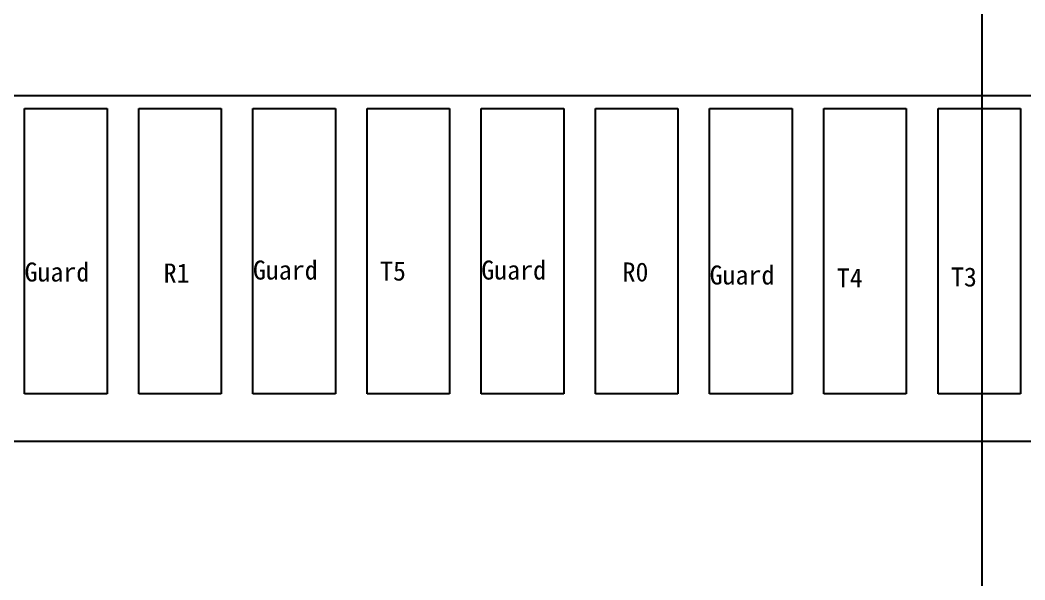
# Model space of a CAD drawing. Header units: millimetres. Extents: x 1387 to 2553, y -68 to 207.
# Drawn here: x 1859.081 to 1860.665, y 52.759 to 53.642 of the extents above; entities that cross this region are included whole.
import ezdxf

# ---------------------------------------------------------------- set-up
doc = ezdxf.new("R2010")
doc.units = ezdxf.units.MM
doc.linetypes.add('ACAD_ISO02W100', pattern=[15, 12, -3])
doc.layers.add('DIM（标注）', color=3, linetype='Continuous')
doc.layers.add('Panel', color=7, linetype='Continuous')
doc.styles.add('宋体', font='')
doc.styles.get('宋体').set_extended_font_data('SimSun')
doc.dimstyles.new('STANDARD$0', dxfattribs={"dimtxt": 2, "dimasz": 2, "dimexe": 0.4, "dimexo": 0.4, "dimgap": 0.4, "dimtad": 1, "dimzin": 0, "dimdsep": 46, "dimtxsty": '宋体', "dimcen": 0.4, "dimclrd": 256, "dimclre": 256, "dimclrt": 256, "dimadec": 0, "dimazin": 0, "dimtfac": 1, "dimtofl": 0, "dimtmove": 0, "dimatfit": 3, "dimfxl": 1, "dimtolj": 1, "dimtzin": 0, "dimarcsym": 0})

# ---------------------------------------------------------------- blocks, each defined once
blk = doc.blocks.new('*D76')
at = {"layer": 'Defpoints', "color": 0, "linetype": 'Continuous'}
for p in [(1860.5983, 86.0578, 2.6737), (1831.3224, 52.2378), (1856.9983, 52.2378, 2.6737)]:
    blk.add_point(p, dxfattribs=at)
at = {"layer": 'DIM（标注）', "linetype": 'Continuous', "lineweight": -2}
for p, q in [((1859.9983, 86.0578), (1830.7224, 86.0578)), ((1831.3224, 85.4578), (1831.3224, 71.7995)), ((1831.3224, 52.8378), (1831.3224, 66.4961)), ((1856.3983, 52.2378), (1830.7224, 52.2378))]:
    blk.add_line(p, q, dxfattribs=at)
at = {"layer": 'DIM（标注）', "linetype": 'Continuous'}
for points in [[(1831.2224, 85.4578), (1831.4224, 85.4578), (1831.3224, 86.0578)], [(1831.2224, 52.8378), (1831.4224, 52.8378), (1831.3224, 52.2378)]]:
    blk.add_solid(points, dxfattribs=at)
at = {"layer": 'DIM（标注）', "linetype": 'Continuous', "insert": (1831.3224, 69.1478), "char_height": 1.5, "attachment_point": 5, "rotation": 90, "style": '宋体'}
blk.add_mtext('33.82', dxfattribs=at)
blk = doc.blocks.new('DAFADF')
at = {"color": 30, "linetype": 'Continuous', "elevation": 2.6737}
blk.add_lwpolyline([(1765.5756, 37.2755), (1755.1256, 37.2755)], dxfattribs=at)

msp = doc.modelspace()

# ---------------------------------------------------------------- linework, layer by layer
at = {"color": 1, "linetype": 'ACAD_ISO02W100', "elevation": 2.6737}
msp.add_lwpolyline([(1860.5983, 51.5146), (1860.5983, 86.9986)], dxfattribs=at)
at = {"layer": 'Panel', "elevation": 2.6737}
for points in [[(1859.0885, 53.0528), (1859.0885, 53.5028)], [(1859.0885, 53.5028), (1859.2185, 53.5028)], [(1859.2185, 53.5028), (1859.2185, 53.0528)], [(1859.2685, 53.0528), (1859.2685, 53.5028)], [(1859.2685, 53.5028), (1859.3985, 53.5028)], [(1859.3985, 53.5028), (1859.3985, 53.0528)], [(1859.4485, 53.0528), (1859.4485, 53.5028)], [(1859.4485, 53.5028), (1859.5785, 53.5028)], [(1859.5785, 53.5028), (1859.5785, 53.0528)], [(1859.6285, 53.0528), (1859.6285, 53.5028)], [(1859.6285, 53.5028), (1859.7585, 53.5028)], [(1859.7585, 53.5028), (1859.7585, 53.0528)], [(1859.8085, 53.0528), (1859.8085, 53.5028)], [(1859.8085, 53.5028), (1859.9385, 53.5028)], [(1859.9385, 53.5028), (1859.9385, 53.0528)], [(1859.9885, 53.0528), (1859.9885, 53.5028)], [(1859.9885, 53.5028), (1860.1185, 53.5028)], [(1860.1185, 53.5028), (1860.1185, 53.0528)], [(1860.1685, 53.0528), (1860.1685, 53.5028)], [(1860.1685, 53.5028), (1860.2985, 53.5028)], [(1860.2985, 53.5028), (1860.2985, 53.0528)], [(1860.3485, 53.0528), (1860.3485, 53.5028)], [(1860.3485, 53.5028), (1860.4785, 53.5028)], [(1860.4785, 53.5028), (1860.4785, 53.0528)], [(1860.5285, 53.0528), (1860.5285, 53.5028)], [(1860.5285, 53.5028), (1860.6585, 53.5028)], [(1860.6585, 53.5028), (1860.6585, 53.0528)], [(1859.2185, 53.0528), (1859.0885, 53.0528)], [(1859.3985, 53.0528), (1859.2685, 53.0528)], [(1859.5785, 53.0528), (1859.4485, 53.0528)], [(1859.7585, 53.0528), (1859.6285, 53.0528)], [(1859.9385, 53.0528), (1859.8085, 53.0528)], [(1860.1185, 53.0528), (1859.9885, 53.0528)], [(1860.2985, 53.0528), (1860.1685, 53.0528)], [(1860.4785, 53.0528), (1860.3485, 53.0528)], [(1860.6585, 53.0528), (1860.5285, 53.0528)], [(1866.1983, 52.9778), (1854.9983, 52.9778)]]:
    msp.add_lwpolyline(points, dxfattribs=at)

# ---------------------------------------------------------------- block references
at = {"color": 7}
msp.add_blockref('DAFADF', (100.2527, 16.2473), dxfattribs=at)

# ---------------------------------------------------------------- texts
at = {"layer": 'Panel'}
for s, p in [('Guard', (1859.0885, 53.23, 2.6737)), (' R1', (1859.2873, 53.2284, 2.6737)), ('Guard', (1859.4485, 53.2331, 2.6737)), (' T5', (1859.6285, 53.2315, 2.6737)), ('Guard', (1859.8085, 53.2331, 2.6737)), (' R0', (1860.0108, 53.23, 2.6737)), ('Guard', (1860.1685, 53.2253, 2.6737)), (' T4', (1860.3485, 53.2206, 2.6737)), (' T3', (1860.5285, 53.2222, 2.6737))]:
    msp.add_text(s, height=0.03, dxfattribs=at).set_placement(p)

# ---------------------------------------------------------------- dimensions: what is measured, and where the dimension line sits
at = {"layer": 'DIM（标注）', "linetype": 'Continuous'}
dim = msp.add_linear_dim(base=(1831.3224, 52.2378), p1=(1860.5983, 86.0578, 2.6737), p2=(1856.9983, 52.2378, 2.6737), angle=90, dimstyle='STANDARD$0', override={"dimtxt": 1.5, "dimasz": 0.6, "dimexe": 0.6, "dimexo": 0.6, "dimgap": 0.1, "dimtad": 0, "dimcen": 2.5, "dimtofl": 1, "dimtolj": 0}, dxfattribs=at)
dim.commit()
dim.dimension.update_dxf_attribs({"geometry": '*D76', "text_midpoint": (1831.3224, 69.1478), "dimtype": 160})

doc.saveas('drawing.dxf')
